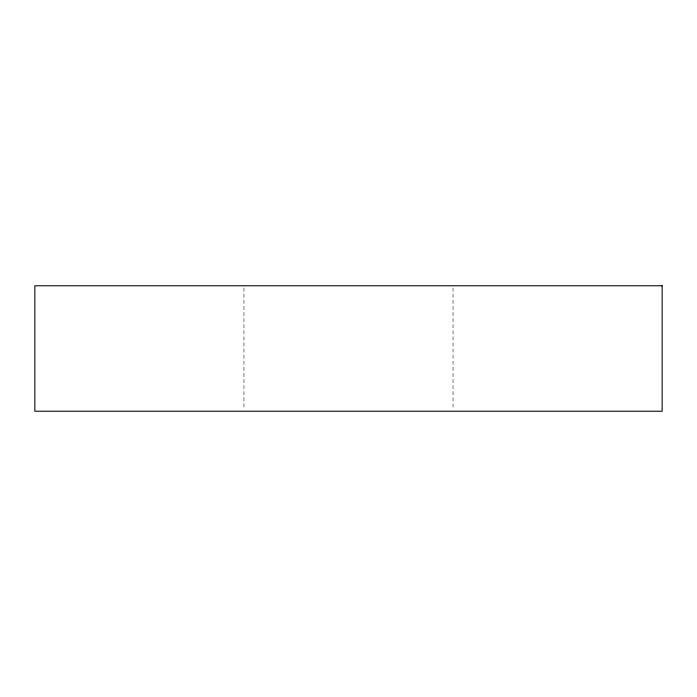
<?xml version="1.0" encoding="UTF-8"?>
<svg xmlns="http://www.w3.org/2000/svg" width="697" height="697" viewBox="0 0 697 697"><rect width="100%" height="100%" fill="white"/><g stroke="black" fill="none" stroke-linecap="round" stroke-linejoin="round"><path stroke-width="0.52" stroke-dasharray="3.48 2.61" d="M453.05 287.931L453.05 409.069M243.95 287.931L243.95 409.069"/><path stroke-width="1.05" d="M662.15 285.77L34.85 285.77L34.85 411.23L662.15 411.23L662.15 285.77"/></g></svg>
